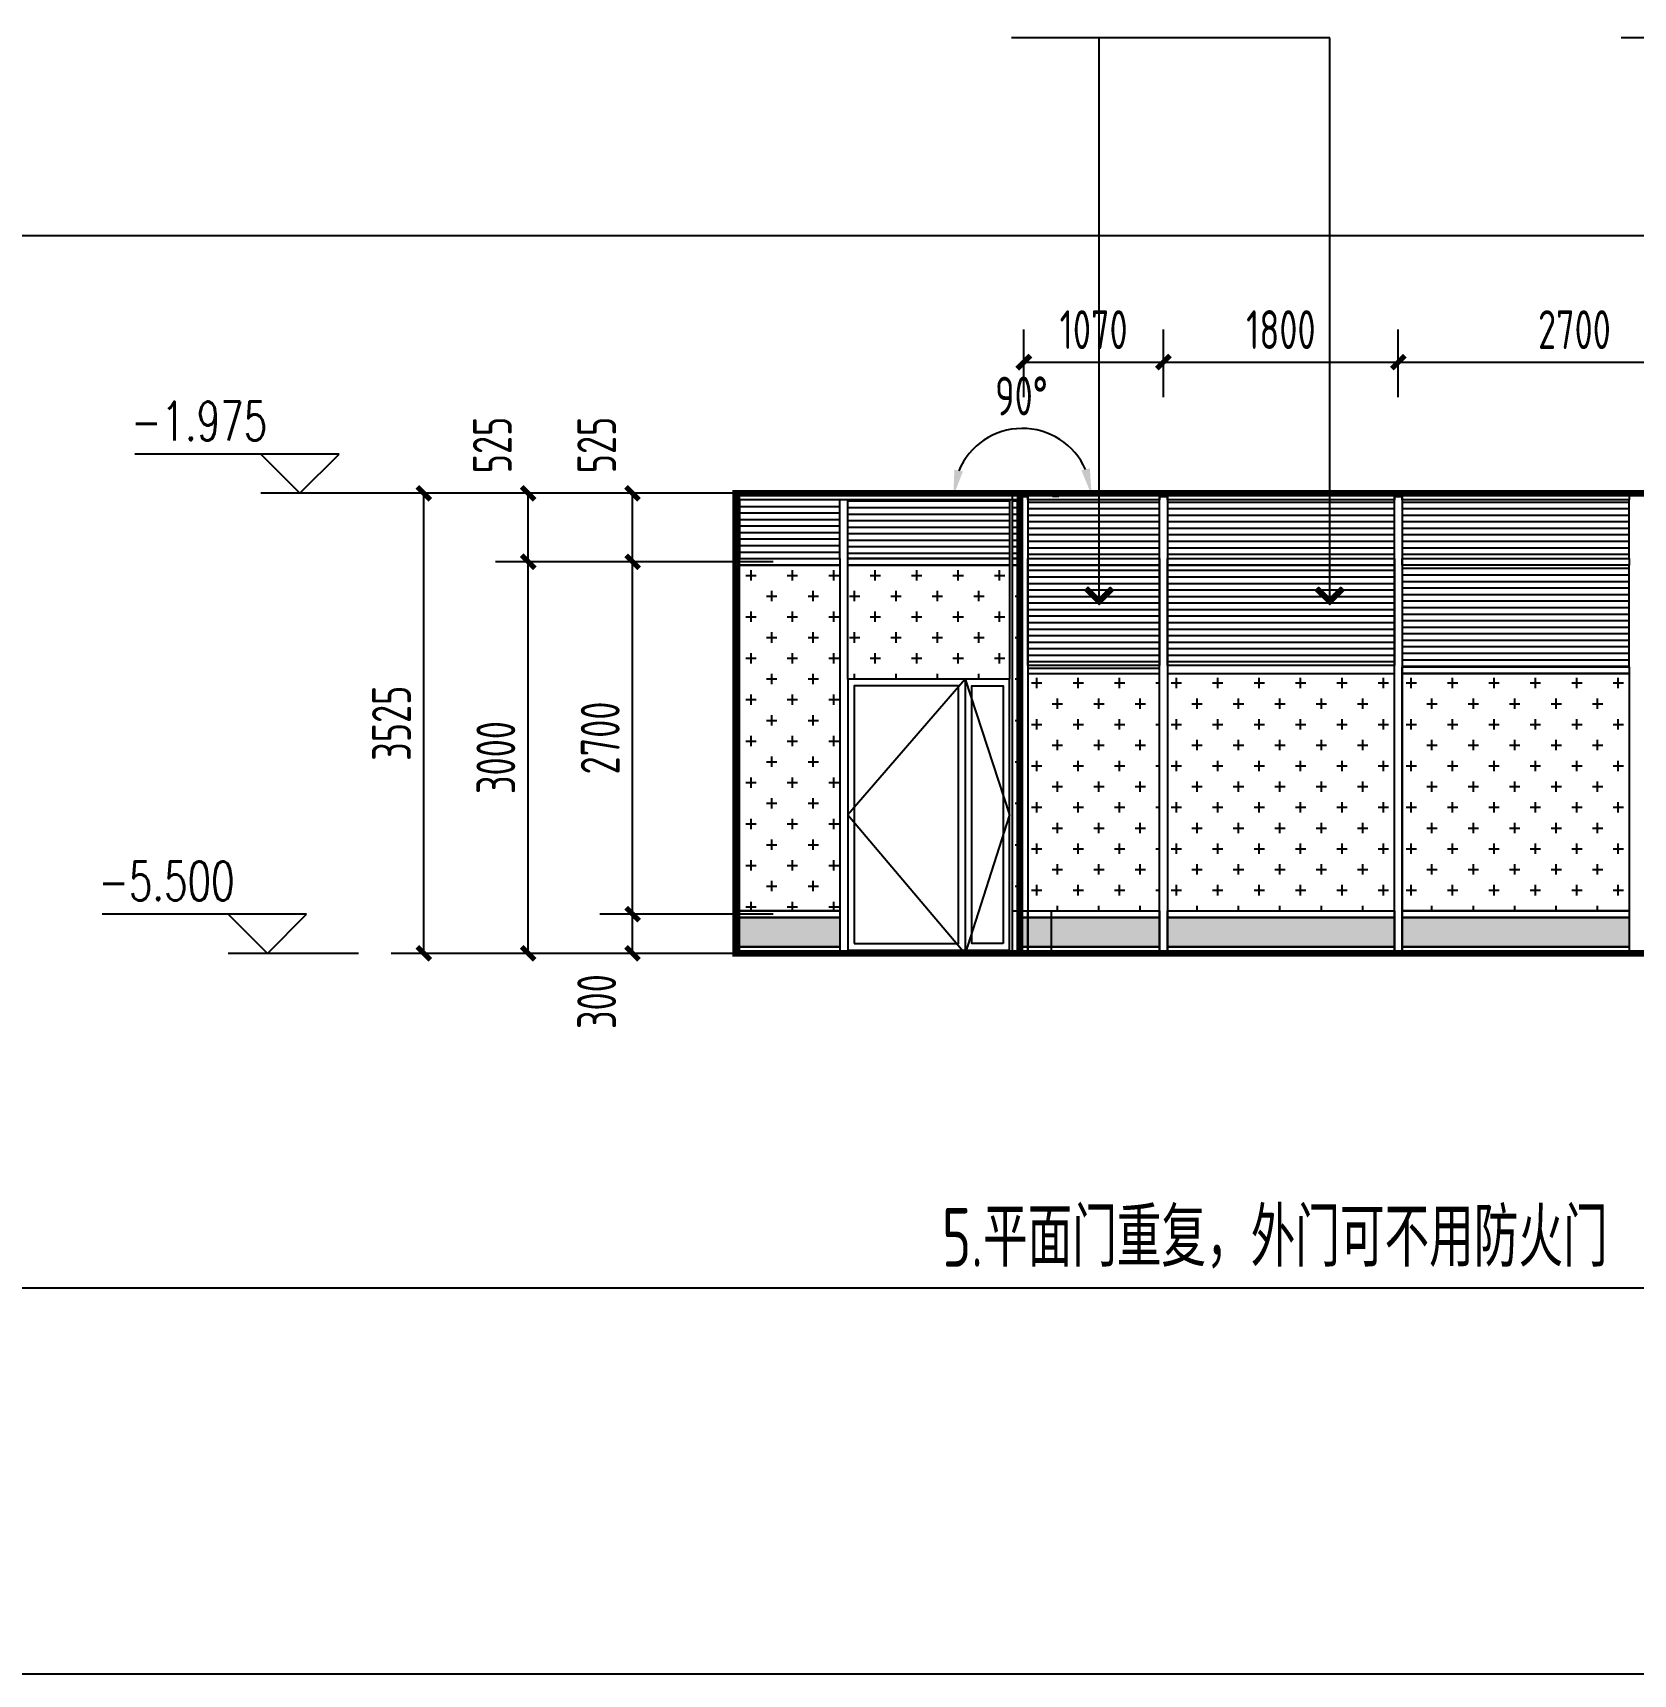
# Model space of a CAD drawing. Extents: x 72637 to 526294, y -245768 to 30884.
# Drawn here: x 303628 to 315894, y -110581 to -98005 of the extents above; entities that cross this region are included whole.
import ezdxf

# ---------------------------------------------------------------- set-up
doc = ezdxf.new("R2010")
doc.units = 0
doc.header["$LTSCALE"] = 10
doc.header["$MEASUREMENT"] = 0
for name, color, linetype in [('01-标注_尺寸', 124, 'Continuous'), ('01-标注_标高', 200, 'Continuous'), ('01-标注_符号', 200, 'Continuous'), ('01-标注_轴线坐标', 132, 'Continuous'), ('02-TEXT_标注', 130, 'Continuous'), ('05-填充_156', 156, 'Continuous'), ('05-填充_168', 168, 'Continuous'), ('A-C_玻璃幕墙', 140, 'Continuous'), ('A-C_门', 150, 'Continuous'), ('E-立面轮廓', 241, 'Continuous')]:
    doc.layers.add(name, color=color, linetype=linetype)
doc.layers.add('04-不打印_辅助线', color=165, linetype='Continuous', plot=False)
doc.layers.add('DIM_MODI', color=6, linetype='Continuous', plot=False)
doc.styles.add('_TCH_DIM', font='SIMPLEX', dxfattribs={"bigfont": 'GBCBIG'})
doc.styles.add('_TCH_DIM_T3', font='ROS1', dxfattribs={"width": 0.8, "bigfont": 'JD'})
doc.styles.add('HT_JD', font='ROS1', dxfattribs={"width": 0.8, "bigfont": 'JD'})
doc.styles.add('logo-3', font='', dxfattribs={"width": 0.8})
doc.styles.get('logo-3').set_extended_font_data('SimSun')
doc.dimstyles.new('_TCH_ARCH&&100', dxfattribs={"dimtxt": 297.5, "dimasz": 100, "dimexe": 250, "dimexo": 300, "dimgap": 100, "dimtad": 1, "dimdec": 0, "dimzin": 0, "dimdsep": 46, "dimtxsty": '_TCH_DIM_T3', "dimblk": 'ARCHTICK', "dimcen": 0.09, "dimclrt": 7, "dimazin": 2, "dimtfac": 1, "dimtdec": 0, "dimtix": 1, "dimtmove": 2, "dimatfit": 3, "dimfxl": 0, "dimtolj": 1, "dimtzin": 0, "dimarcsym": 0})
doc.dimstyles.new('_TCH_ARROW&&100', dxfattribs={"dimtxt": 297.5, "dimasz": 200, "dimexe": 250, "dimexo": 300, "dimgap": 100, "dimtad": 1, "dimdec": 0, "dimzin": 0, "dimdsep": 46, "dimtxsty": '_TCH_DIM_T3', "dimcen": 0.09, "dimclrt": 7, "dimazin": 2, "dimtfac": 1, "dimtdec": 0, "dimtix": 1, "dimtmove": 2, "dimatfit": 3, "dimfxl": 0, "dimtolj": 1, "dimtzin": 0, "dimarcsym": 0})
doc.dimstyles.new('副本 ISO-1', dxfattribs={"dimtxt": 2.5, "dimasz": 1.5, "dimexe": 1.25, "dimexo": 0.625, "dimtad": 1, "dimdec": 0, "dimtxsty": 'logo-3', "dimblk": 'ARCHTICK', "dimcen": 2.5, "dimdle": 1, "dimadec": 0, "dimazin": 0, "dimtfac": 1, "dimtdec": 0, "dimtix": 1, "dimtmove": 0, "dimatfit": 3, "dimldrblk": 'AR', "dimfxl": 0, "dimarcsym": 0})
pattern_1 = [(0, (288773.25, -132641.93), (158.75, 158.75), [79.375, -238.125]), (90, (288812.93, -132681.62), (-158.75, 158.75), [79.375, -238.125])]
pattern_2 = [(0, (288773.247, -132641.934), (0, 50), [])]

# ---------------------------------------------------------------- blocks, each defined once
blk = doc.blocks.new('*U248')
at = {"layer": '05-填充_168'}
h = blk.add_hatch(color=256, dxfattribs=at)
h.dxf.hatch_style = 1
h.paths.add_polyline_path([(770, 50), (0, 50), (0, 275), (770, 275)])
for points in [[(770, 275), (0, 275), (0, 325), (770, 325)], [(770, 50), (0, 50), (0, 275), (770, 275)], [(770, 0), (0, 0), (0, 50), (770, 50)]]:
    blk.add_lwpolyline(points, close=True)
blk = doc.blocks.new('*U249')
at = {"layer": '05-填充_168'}
h = blk.add_hatch(color=256, dxfattribs=at)
h.dxf.hatch_style = 1
h.paths.add_polyline_path([(260, 50), (0, 50), (0, 275), (260, 275)])
for points in [[(260, 275), (0, 275), (0, 325), (260, 325)], [(260, 50), (0, 50), (0, 275), (260, 275)], [(260, 0), (0, 0), (0, 50), (260, 50)]]:
    blk.add_lwpolyline(points, close=True)
blk = doc.blocks.new('*U167')
at = {"layer": '05-填充_168'}
h = blk.add_hatch(color=256, dxfattribs=at)
h.dxf.hatch_style = 1
h.paths.add_polyline_path([(1740, 50), (0, 50), (0, 275), (1740, 275)])
for points in [[(1740, 275), (0, 275), (0, 325), (1740, 325)], [(1740, 50), (0, 50), (0, 275), (1740, 275)], [(1740, 0), (0, 0), (0, 50), (1740, 50)]]:
    blk.add_lwpolyline(points, close=True)
blk = doc.blocks.new('*U436')
at = {"layer": '05-填充_156'}
h = blk.add_hatch(dxfattribs=at)
h.set_pattern_fill('_USER', color=256, scale=50, pattern_type=0)
h.set_pattern_definition([(0, (940, 50), (0, 50), [])])
h.paths.add_polyline_path([(0, 50), (1740, 50), (1740, 500), (0, 500)])
for points in [[(1740, 500), (0, 500), (0, 550), (1740, 550)], [(0, 50), (1740, 50), (1740, 500), (0, 500)], [(1740, 0), (0, 0), (0, 50), (1740, 50)]]:
    blk.add_lwpolyline(points, close=True)
blk = doc.blocks.new('*U438')
at = {"layer": '05-填充_168'}
h = blk.add_hatch(color=256, dxfattribs=at)
h.dxf.hatch_style = 1
h.paths.add_polyline_path([(1010, 50), (0, 50), (0, 275), (1010, 275)])
for points in [[(1010, 275), (0, 275), (0, 325), (1010, 325)], [(1010, 50), (0, 50), (0, 275), (1010, 275)], [(1010, 0), (0, 0), (0, 50), (1010, 50)]]:
    blk.add_lwpolyline(points, close=True)
blk = doc.blocks.new('*U439')
at = {"layer": '05-填充_156'}
h = blk.add_hatch(dxfattribs=at)
h.set_pattern_fill('_USER', color=256, scale=50, pattern_type=0)
h.set_pattern_definition([(0, (210, 50), (0, 50), [])])
h.paths.add_polyline_path([(0, 50), (1010, 50), (1010, 500), (0, 500)])
for points in [[(1010, 500), (0, 500), (0, 550), (1010, 550)], [(0, 50), (1010, 50), (1010, 500), (0, 500)], [(1010, 0), (0, 0), (0, 50), (1010, 50)]]:
    blk.add_lwpolyline(points, close=True)
blk = doc.blocks.new('*U2290')
at = {"layer": 'A-C_玻璃幕墙'}
blk.add_line((-635, 0), (375, 0), dxfattribs=at)
blk = doc.blocks.new('*U2291')
at = {"layer": 'A-C_玻璃幕墙', "color": 0, "linetype": 'ByBlock', "lineweight": -2, "transparency": 16777216}
for p in [(0, 0), (0, -50), (0, -100), (0, -150), (0, -200), (0, -250), (0, -300), (0, -350), (0, -400), (0, -450), (0, -500), (0, -550), (0, -600), (0, -650), (0, -700), (0, -750)]:
    blk.add_blockref('*U2290', p, dxfattribs=at)
blk = doc.blocks.new('*U2288')
at = {"layer": 'A-C_玻璃幕墙'}
blk.add_line((-635, 0), (1105, 0), dxfattribs=at)
blk = doc.blocks.new('*U2289')
at = {"layer": 'A-C_玻璃幕墙', "color": 0, "linetype": 'ByBlock', "lineweight": -2, "transparency": 16777216}
for p in [(0, 0), (0, -50), (0, -100), (0, -150), (0, -200), (0, -250), (0, -300), (0, -350), (0, -400), (0, -450), (0, -500), (0, -550), (0, -600), (0, -650), (0, -700)]:
    blk.add_blockref('*U2288', p, dxfattribs=at)
blk = doc.blocks.new('_ArchTick')
at = {"color": 0, "linetype": 'ByBlock', "const_width": 0.4}
blk.add_lwpolyline([(-0.5, -0.5), (0.5, 0.5)], dxfattribs=at)
blk = doc.blocks.new('*X11')
at = {"color": 0}
for p, q in [((-1012.3036, 1692.7141), (-1012.3036, 1692.7306)), ((-1012.3035, 1692.7307), (-1012.2918, 1692.7307)), ((-1012.3026, 1692.7131), (-1012.3026, 1692.7316)), ((-1012.3025, 1692.7317), (-1012.2928, 1692.7317)), ((-1012.3016, 1692.7121), (-1012.3016, 1692.7326)), ((-1012.3015, 1692.7327), (-1012.2938, 1692.7327)), ((-1012.3006, 1692.7111), (-1012.3006, 1692.7336)), ((-1012.3005, 1692.7337), (-1012.2948, 1692.7337)), ((-1012.2996, 1692.7101), (-1012.2996, 1692.7346)), ((-1012.2995, 1692.7347), (-1012.2958, 1692.7347)), ((-1012.2986, 1692.7091), (-1012.2986, 1692.7356)), ((-1012.2985, 1692.7357), (-1012.2968, 1692.7357)), ((-1012.2976, 1692.7081), (-1012.2976, 1692.7364)), ((-1012.2966, 1692.7071), (-1012.2966, 1692.7354)), ((-1012.2956, 1692.7061), (-1012.2956, 1692.7344)), ((-1012.2946, 1692.7051), (-1012.2946, 1692.7334)), ((-1012.2936, 1692.7041), (-1012.2936, 1692.7324)), ((-1012.2926, 1692.7031), (-1012.2926, 1692.7314)), ((-1012.2916, 1692.7021), (-1012.2916, 1692.7304)), ((-1012.3116, 1692.7221), (-1012.3116, 1692.7226)), ((-1012.3115, 1692.7227), (-1012.2838, 1692.7227)), ((-1012.3111, 1692.7217), (-1012.2828, 1692.7217)), ((-1012.3106, 1692.7211), (-1012.3106, 1692.7236)), ((-1012.3105, 1692.7237), (-1012.2848, 1692.7237)), ((-1012.3101, 1692.7207), (-1012.2818, 1692.7207)), ((-1012.3096, 1692.7201), (-1012.3096, 1692.7246)), ((-1012.3095, 1692.7247), (-1012.2858, 1692.7247)), ((-1012.3091, 1692.7197), (-1012.2808, 1692.7197)), ((-1012.3086, 1692.7191), (-1012.3086, 1692.7256)), ((-1012.3085, 1692.7257), (-1012.2868, 1692.7257)), ((-1012.3081, 1692.7187), (-1012.2798, 1692.7187)), ((-1012.3076, 1692.7181), (-1012.3076, 1692.7266)), ((-1012.3075, 1692.7267), (-1012.2878, 1692.7267)), ((-1012.3071, 1692.7177), (-1012.2788, 1692.7177)), ((-1012.3066, 1692.7171), (-1012.3066, 1692.7276)), ((-1012.3065, 1692.7277), (-1012.2888, 1692.7277)), ((-1012.3061, 1692.7167), (-1012.2778, 1692.7167)), ((-1012.3056, 1692.7161), (-1012.3056, 1692.7286)), ((-1012.3055, 1692.7287), (-1012.2898, 1692.7287)), ((-1012.3051, 1692.7157), (-1012.2768, 1692.7157)), ((-1012.3046, 1692.7151), (-1012.3046, 1692.7296)), ((-1012.3045, 1692.7297), (-1012.2908, 1692.7297)), ((-1012.3041, 1692.7147), (-1012.2758, 1692.7147)), ((-1012.3031, 1692.7137), (-1012.2748, 1692.7137)), ((-1012.3021, 1692.7127), (-1012.2738, 1692.7127)), ((-1012.3011, 1692.7117), (-1012.2728, 1692.7117)), ((-1012.3001, 1692.7107), (-1012.2718, 1692.7107)), ((-1012.2991, 1692.7097), (-1012.2708, 1692.7097)), ((-1012.2981, 1692.7087), (-1012.2698, 1692.7087)), ((-1012.2971, 1692.7077), (-1012.2688, 1692.7077)), ((-1012.2961, 1692.7067), (-1012.2678, 1692.7067)), ((-1012.2951, 1692.7057), (-1012.2668, 1692.7057)), ((-1012.2941, 1692.7047), (-1012.2658, 1692.7047)), ((-1012.2931, 1692.7037), (-1012.2648, 1692.7037)), ((-1012.2921, 1692.7027), (-1012.2638, 1692.7027)), ((-1012.2911, 1692.7017), (-1012.2628, 1692.7017)), ((-1012.2906, 1692.7011), (-1012.2906, 1692.7294)), ((-1012.2901, 1692.7007), (-1012.2618, 1692.7007)), ((-1012.2896, 1692.7001), (-1012.2896, 1692.7284)), ((-1012.2891, 1692.6997), (-1012.2608, 1692.6997)), ((-1012.2886, 1692.6991), (-1012.2886, 1692.7274)), ((-1012.2881, 1692.6987), (-1012.2598, 1692.6987)), ((-1012.2876, 1692.6981), (-1012.2876, 1692.7264)), ((-1012.2871, 1692.6977), (-1012.2588, 1692.6977)), ((-1012.2866, 1692.6971), (-1012.2866, 1692.7254)), ((-1012.2861, 1692.6967), (-1012.2578, 1692.6967)), ((-1012.2856, 1692.6961), (-1012.2856, 1692.7244)), ((-1012.2851, 1692.6957), (-1012.2568, 1692.6957)), ((-1012.2846, 1692.6951), (-1012.2846, 1692.7234)), ((-1012.2841, 1692.6947), (-1012.2558, 1692.6947)), ((-1012.2836, 1692.6941), (-1012.2836, 1692.7224)), ((-1012.2831, 1692.6937), (-1012.2548, 1692.6937)), ((-1012.2826, 1692.6931), (-1012.2826, 1692.7214)), ((-1012.2821, 1692.6927), (-1012.2538, 1692.6927)), ((-1012.2816, 1692.6921), (-1012.2816, 1692.7204)), ((-1012.2811, 1692.6917), (-1012.2528, 1692.6917)), ((-1012.2806, 1692.6911), (-1012.2806, 1692.7194)), ((-1012.2801, 1692.6907), (-1012.2518, 1692.6907)), ((-1012.2796, 1692.6901), (-1012.2796, 1692.7184)), ((-1012.2791, 1692.6897), (-1012.2508, 1692.6897)), ((-1012.2786, 1692.6891), (-1012.2786, 1692.7174)), ((-1012.2781, 1692.6887), (-1012.2498, 1692.6887)), ((-1012.2776, 1692.6881), (-1012.2776, 1692.7164)), ((-1012.2771, 1692.6877), (-1012.2488, 1692.6877)), ((-1012.2766, 1692.6871), (-1012.2766, 1692.7154)), ((-1012.2766, 1692.6527), (-1012.2483, 1692.6527)), ((-1012.2766, 1692.6244), (-1012.2766, 1692.6527)), ((-1012.2761, 1692.6867), (-1012.2478, 1692.6867)), ((-1012.2756, 1692.6861), (-1012.2756, 1692.7144)), ((-1012.2756, 1692.6537), (-1012.2473, 1692.6537)), ((-1012.2756, 1692.6254), (-1012.2756, 1692.6537)), ((-1012.2751, 1692.6857), (-1012.2468, 1692.6857)), ((-1012.2746, 1692.6851), (-1012.2746, 1692.7134)), ((-1012.2746, 1692.6547), (-1012.2463, 1692.6547)), ((-1012.2746, 1692.6264), (-1012.2746, 1692.6547)), ((-1012.2741, 1692.6847), (-1012.2458, 1692.6847)), ((-1012.2736, 1692.6841), (-1012.2736, 1692.7124)), ((-1012.2736, 1692.6557), (-1012.2453, 1692.6557)), ((-1012.2736, 1692.6274), (-1012.2736, 1692.6557)), ((-1012.2731, 1692.6837), (-1012.2448, 1692.6837)), ((-1012.2726, 1692.6831), (-1012.2726, 1692.7114)), ((-1012.2726, 1692.6567), (-1012.2443, 1692.6567)), ((-1012.2726, 1692.6284), (-1012.2726, 1692.6567)), ((-1012.2721, 1692.6827), (-1012.2438, 1692.6827)), ((-1012.2716, 1692.6821), (-1012.2716, 1692.7104)), ((-1012.2716, 1692.6577), (-1012.2433, 1692.6577)), ((-1012.2716, 1692.6294), (-1012.2716, 1692.6577)), ((-1012.2711, 1692.6817), (-1012.2428, 1692.6817)), ((-1012.2706, 1692.6811), (-1012.2706, 1692.7094)), ((-1012.2706, 1692.6587), (-1012.2423, 1692.6587)), ((-1012.2706, 1692.6304), (-1012.2706, 1692.6587)), ((-1012.2701, 1692.6807), (-1012.2418, 1692.6807)), ((-1012.2696, 1692.6801), (-1012.2696, 1692.7084)), ((-1012.2696, 1692.6597), (-1012.2413, 1692.6597)), ((-1012.2696, 1692.6314), (-1012.2696, 1692.6597)), ((-1012.2691, 1692.6797), (-1012.2408, 1692.6797)), ((-1012.2686, 1692.6791), (-1012.2686, 1692.7074)), ((-1012.2686, 1692.6607), (-1012.2403, 1692.6607)), ((-1012.2686, 1692.6324), (-1012.2686, 1692.6607)), ((-1012.2681, 1692.6787), (-1012.2398, 1692.6787)), ((-1012.2676, 1692.6781), (-1012.2676, 1692.7064)), ((-1012.2676, 1692.6617), (-1012.2393, 1692.6617)), ((-1012.2676, 1692.6334), (-1012.2676, 1692.6617)), ((-1012.2671, 1692.6777), (-1012.2388, 1692.6777)), ((-1012.2666, 1692.6771), (-1012.2666, 1692.7054)), ((-1012.2666, 1692.6627), (-1012.2383, 1692.6627)), ((-1012.2666, 1692.6344), (-1012.2666, 1692.6627)), ((-1012.2661, 1692.6767), (-1012.2378, 1692.6767)), ((-1012.2656, 1692.6761), (-1012.2656, 1692.7044)), ((-1012.2656, 1692.6637), (-1012.2373, 1692.6637)), ((-1012.2656, 1692.6354), (-1012.2656, 1692.6637)), ((-1012.2651, 1692.6757), (-1012.2368, 1692.6757)), ((-1012.2646, 1692.6751), (-1012.2646, 1692.7034)), ((-1012.2646, 1692.6647), (-1012.2363, 1692.6647)), ((-1012.2646, 1692.6364), (-1012.2646, 1692.6647)), ((-1012.2641, 1692.6747), (-1012.2358, 1692.6747)), ((-1012.2636, 1692.6741), (-1012.2636, 1692.7024)), ((-1012.2636, 1692.6657), (-1012.2353, 1692.6657)), ((-1012.2636, 1692.6374), (-1012.2636, 1692.6657)), ((-1012.2631, 1692.6737), (-1012.2348, 1692.6737)), ((-1012.2626, 1692.6731), (-1012.2626, 1692.7014)), ((-1012.2626, 1692.6667), (-1012.2343, 1692.6667)), ((-1012.2626, 1692.6384), (-1012.2626, 1692.6667)), ((-1012.2621, 1692.6727), (-1012.2338, 1692.6727)), ((-1012.2616, 1692.6721), (-1012.2616, 1692.7004)), ((-1012.2616, 1692.6677), (-1012.2333, 1692.6677)), ((-1012.2616, 1692.6394), (-1012.2616, 1692.6677)), ((-1012.2611, 1692.6717), (-1012.2328, 1692.6717)), ((-1012.2606, 1692.6711), (-1012.2606, 1692.6994)), ((-1012.2606, 1692.6687), (-1012.2323, 1692.6687)), ((-1012.2606, 1692.6404), (-1012.2606, 1692.6687)), ((-1012.2601, 1692.6707), (-1012.2318, 1692.6707)), ((-1012.2596, 1692.6701), (-1012.2596, 1692.6984)), ((-1012.2596, 1692.6697), (-1012.2313, 1692.6697)), ((-1012.2596, 1692.6414), (-1012.2596, 1692.6697)), ((-1012.2586, 1692.6424), (-1012.2586, 1692.6974)), ((-1012.2576, 1692.6434), (-1012.2576, 1692.6964)), ((-1012.2566, 1692.6444), (-1012.2566, 1692.6954)), ((-1012.2556, 1692.6454), (-1012.2556, 1692.6944)), ((-1012.2546, 1692.6464), (-1012.2546, 1692.6934)), ((-1012.2536, 1692.6474), (-1012.2536, 1692.6924)), ((-1012.2526, 1692.6484), (-1012.2526, 1692.6914)), ((-1012.2516, 1692.6494), (-1012.2516, 1692.6904)), ((-1012.2506, 1692.6504), (-1012.2506, 1692.6894)), ((-1012.2496, 1692.6514), (-1012.2496, 1692.6884)), ((-1012.2486, 1692.6524), (-1012.2486, 1692.6874)), ((-1012.2476, 1692.6534), (-1012.2476, 1692.6864)), ((-1012.2466, 1692.6544), (-1012.2466, 1692.6854)), ((-1012.2456, 1692.6554), (-1012.2456, 1692.6844)), ((-1012.2446, 1692.6564), (-1012.2446, 1692.6834)), ((-1012.2436, 1692.6574), (-1012.2436, 1692.6824)), ((-1012.2426, 1692.6584), (-1012.2426, 1692.6814)), ((-1012.2416, 1692.6594), (-1012.2416, 1692.6804)), ((-1012.2406, 1692.6604), (-1012.2406, 1692.6794)), ((-1012.2396, 1692.6614), (-1012.2396, 1692.6784)), ((-1012.2386, 1692.6624), (-1012.2386, 1692.6774)), ((-1012.2376, 1692.6634), (-1012.2376, 1692.6764)), ((-1012.2366, 1692.6644), (-1012.2366, 1692.6754)), ((-1012.2356, 1692.6654), (-1012.2356, 1692.6744)), ((-1012.2346, 1692.6664), (-1012.2346, 1692.6734)), ((-1012.2336, 1692.6674), (-1012.2336, 1692.6724)), ((-1012.2326, 1692.6684), (-1012.2326, 1692.6714)), ((-1012.2316, 1692.6694), (-1012.2316, 1692.6704)), ((-1012.3116, 1692.6177), (-1012.2833, 1692.6177)), ((-1012.3116, 1692.6172), (-1012.3116, 1692.6177)), ((-1012.3111, 1692.6167), (-1012.2843, 1692.6167)), ((-1012.3106, 1692.6187), (-1012.2823, 1692.6187)), ((-1012.3106, 1692.6162), (-1012.3106, 1692.6187)), ((-1012.3101, 1692.6157), (-1012.2853, 1692.6157)), ((-1012.3096, 1692.6197), (-1012.2813, 1692.6197)), ((-1012.3096, 1692.6152), (-1012.3096, 1692.6197)), ((-1012.3091, 1692.6147), (-1012.2863, 1692.6147)), ((-1012.3086, 1692.6207), (-1012.2803, 1692.6207)), ((-1012.3086, 1692.6142), (-1012.3086, 1692.6207)), ((-1012.3081, 1692.6137), (-1012.2873, 1692.6137)), ((-1012.3076, 1692.6217), (-1012.2793, 1692.6217)), ((-1012.3076, 1692.6132), (-1012.3076, 1692.6217)), ((-1012.3071, 1692.6127), (-1012.2883, 1692.6127)), ((-1012.3066, 1692.6227), (-1012.2783, 1692.6227)), ((-1012.3066, 1692.6122), (-1012.3066, 1692.6227)), ((-1012.3061, 1692.6117), (-1012.2893, 1692.6117)), ((-1012.3056, 1692.6237), (-1012.2773, 1692.6237)), ((-1012.3056, 1692.6112), (-1012.3056, 1692.6237)), ((-1012.3051, 1692.6107), (-1012.2903, 1692.6107)), ((-1012.3046, 1692.6247), (-1012.2763, 1692.6247)), ((-1012.3046, 1692.6102), (-1012.3046, 1692.6247)), ((-1012.3041, 1692.6097), (-1012.2913, 1692.6097)), ((-1012.3036, 1692.6257), (-1012.2753, 1692.6257)), ((-1012.3036, 1692.6092), (-1012.3036, 1692.6257)), ((-1012.3031, 1692.6087), (-1012.2923, 1692.6087)), ((-1012.3026, 1692.6267), (-1012.2743, 1692.6267)), ((-1012.3026, 1692.6082), (-1012.3026, 1692.6267)), ((-1012.3021, 1692.6077), (-1012.2933, 1692.6077)), ((-1012.3016, 1692.6277), (-1012.2733, 1692.6277)), ((-1012.3016, 1692.6072), (-1012.3016, 1692.6277)), ((-1012.3011, 1692.6067), (-1012.2943, 1692.6067)), ((-1012.3006, 1692.6287), (-1012.2723, 1692.6287)), ((-1012.3006, 1692.6062), (-1012.3006, 1692.6287)), ((-1012.3001, 1692.6057), (-1012.2953, 1692.6057)), ((-1012.2996, 1692.6297), (-1012.2713, 1692.6297)), ((-1012.2996, 1692.6052), (-1012.2996, 1692.6297)), ((-1012.2991, 1692.6047), (-1012.2963, 1692.6047)), ((-1012.2986, 1692.6307), (-1012.2703, 1692.6307)), ((-1012.2986, 1692.6042), (-1012.2986, 1692.6307)), ((-1012.2981, 1692.6037), (-1012.2973, 1692.6037)), ((-1012.2976, 1692.6317), (-1012.2693, 1692.6317)), ((-1012.2976, 1692.6034), (-1012.2976, 1692.6317)), ((-1012.2966, 1692.6327), (-1012.2683, 1692.6327)), ((-1012.2966, 1692.6044), (-1012.2966, 1692.6327)), ((-1012.2956, 1692.6337), (-1012.2673, 1692.6337)), ((-1012.2956, 1692.6054), (-1012.2956, 1692.6337)), ((-1012.2946, 1692.6347), (-1012.2663, 1692.6347)), ((-1012.2946, 1692.6064), (-1012.2946, 1692.6347)), ((-1012.2936, 1692.6357), (-1012.2653, 1692.6357)), ((-1012.2936, 1692.6074), (-1012.2936, 1692.6357)), ((-1012.2926, 1692.6367), (-1012.2643, 1692.6367)), ((-1012.2926, 1692.6084), (-1012.2926, 1692.6367)), ((-1012.2916, 1692.6377), (-1012.2633, 1692.6377)), ((-1012.2916, 1692.6094), (-1012.2916, 1692.6377)), ((-1012.2906, 1692.6387), (-1012.2623, 1692.6387)), ((-1012.2906, 1692.6104), (-1012.2906, 1692.6387)), ((-1012.2896, 1692.6397), (-1012.2613, 1692.6397)), ((-1012.2896, 1692.6114), (-1012.2896, 1692.6397)), ((-1012.2886, 1692.6407), (-1012.2603, 1692.6407)), ((-1012.2886, 1692.6124), (-1012.2886, 1692.6407)), ((-1012.2876, 1692.6417), (-1012.2593, 1692.6417)), ((-1012.2876, 1692.6134), (-1012.2876, 1692.6417)), ((-1012.2866, 1692.6427), (-1012.2583, 1692.6427)), ((-1012.2866, 1692.6144), (-1012.2866, 1692.6427)), ((-1012.2856, 1692.6437), (-1012.2573, 1692.6437)), ((-1012.2856, 1692.6154), (-1012.2856, 1692.6437)), ((-1012.2846, 1692.6447), (-1012.2563, 1692.6447)), ((-1012.2846, 1692.6164), (-1012.2846, 1692.6447)), ((-1012.2836, 1692.6457), (-1012.2553, 1692.6457)), ((-1012.2836, 1692.6174), (-1012.2836, 1692.6457)), ((-1012.2826, 1692.6467), (-1012.2543, 1692.6467)), ((-1012.2826, 1692.6184), (-1012.2826, 1692.6467)), ((-1012.2816, 1692.6477), (-1012.2533, 1692.6477)), ((-1012.2816, 1692.6194), (-1012.2816, 1692.6477)), ((-1012.2806, 1692.6487), (-1012.2523, 1692.6487)), ((-1012.2806, 1692.6204), (-1012.2806, 1692.6487)), ((-1012.2796, 1692.6497), (-1012.2513, 1692.6497)), ((-1012.2796, 1692.6214), (-1012.2796, 1692.6497)), ((-1012.2786, 1692.6507), (-1012.2503, 1692.6507)), ((-1012.2786, 1692.6224), (-1012.2786, 1692.6507)), ((-1012.2776, 1692.6517), (-1012.2493, 1692.6517)), ((-1012.2776, 1692.6234), (-1012.2776, 1692.6517))]:
    blk.add_line(p, q, dxfattribs=at)
blk = doc.blocks.new('A-ARROW')
blk.add_lwpolyline([(0.0808, 0.0525), (0.0666, 0.0666), (0, 0), (0.0666, -0.0666), (0.0808, -0.0525), (0.0283, 0)], close=True)
at = {"rotation": 180}
blk.add_blockref('*X11', (-1012.2311, 1692.6699), dxfattribs=at)
blk = doc.blocks.new('AR')
at = {"xscale": -21.59999999986031, "yscale": 21.59999999999127, "zscale": 21.6, "rotation": 359.9999997162888}
blk.add_blockref('A-ARROW', (0, 0), dxfattribs=at)
blk = doc.blocks.new('*D2552')
at = {"layer": '01-标注_尺寸', "color": 0, "lineweight": -2, "transparency": 16777216}
for p, q in [((310383, -101549), (310433, -101550)), ((311443, -101556), (311493, -101555))]:
    blk.add_line(p, q, dxfattribs=at)
blk.add_arc((311213, -101566), 530, 23.9892, 157.1176, dxfattribs=at)
at = {"layer": '01-标注_尺寸', "color": 0, "transparency": 16777216}
for points in [[(310757, -101366), (310692, -101352), (310683, -101555)], [(311730, -101342), (311665, -101358), (311743, -101545)]]:
    blk.add_solid(points, dxfattribs=at)
at = {"layer": 'Defpoints', "color": 0, "transparency": 16777216}
for p in [(311469, -101101), (310683, -101555), (311213, -101566), (311743, -101545)]:
    blk.add_point(p, dxfattribs=at)
at = {"layer": '01-标注_尺寸', "color": 7, "transparency": 16777216, "insert": (311206, -100787), "char_height": 297.5, "attachment_point": 5, "rotation": 0.5534, "style": '_TCH_DIM_T3'}
blk.add_mtext('\\A1;90%%d', dxfattribs=at)
blk = doc.blocks.new('*D2553')
at = {"layer": '01-标注_轴线坐标', "color": 0, "lineweight": -2, "transparency": 16777216}
for p, q in [((307675, -101533), (306375, -101533)), ((306625, -105058), (306625, -101533)), ((307675, -105058), (306375, -105058))]:
    blk.add_line(p, q, dxfattribs=at)
at = {"layer": 'Defpoints', "color": 0, "transparency": 16777216}
for p in [(306625, -101533), (307975, -101533), (307975, -105058)]:
    blk.add_point(p, dxfattribs=at)
at = {"layer": '01-标注_轴线坐标', "color": 0, "lineweight": -2, "transparency": 16777216, "xscale": 100, "yscale": 100, "zscale": 100}
for p, rotation in [((306625, -101533), 90), ((306625, -105058), 270)]:
    blk.add_blockref('_ArchTick', p, dxfattribs=dict(at, rotation=rotation))
at = {"layer": '01-标注_轴线坐标', "color": 7, "transparency": 16777216, "insert": (306377, -103295), "char_height": 297.5, "attachment_point": 5, "rotation": 90, "style": '_TCH_DIM_T3'}
blk.add_mtext('\\A1;3525', dxfattribs=at)
blk = doc.blocks.new('*D2554')
at = {"layer": '01-标注_尺寸', "color": 0, "lineweight": -2, "transparency": 16777216}
for p, q in [((308502, -102058), (307175, -102058)), ((307425, -105058), (307425, -102058)), ((308502, -105058), (307175, -105058))]:
    blk.add_line(p, q, dxfattribs=at)
at = {"layer": 'Defpoints', "color": 0, "transparency": 16777216}
for p in [(307425, -102058), (308802, -102058), (308802, -105058)]:
    blk.add_point(p, dxfattribs=at)
at = {"layer": '01-标注_尺寸', "color": 0, "lineweight": -2, "transparency": 16777216, "xscale": 100, "yscale": 100, "zscale": 100}
for p, rotation in [((307425, -102058), 90), ((307425, -105058), 270)]:
    blk.add_blockref('_ArchTick', p, dxfattribs=dict(at, rotation=rotation))
at = {"layer": '01-标注_尺寸', "color": 7, "transparency": 16777216, "insert": (307177, -103558), "char_height": 297.5, "attachment_point": 5, "rotation": 90, "style": '_TCH_DIM_T3'}
blk.add_mtext('\\A1;3000', dxfattribs=at)
blk = doc.blocks.new('*D2555')
at = {"layer": '01-标注_尺寸', "color": 0, "lineweight": -2, "transparency": 16777216}
for p, q in [((308502, -101533), (307175, -101533)), ((307425, -102058), (307425, -101533)), ((308502, -102058), (307175, -102058))]:
    blk.add_line(p, q, dxfattribs=at)
at = {"layer": 'Defpoints', "color": 0, "transparency": 16777216}
for p in [(307425, -101533), (308802, -101533), (308802, -102058)]:
    blk.add_point(p, dxfattribs=at)
at = {"layer": '01-标注_尺寸', "color": 0, "lineweight": -2, "transparency": 16777216, "xscale": 100, "yscale": 100, "zscale": 100}
for p, rotation in [((307425, -101533), 90), ((307425, -102058), 270)]:
    blk.add_blockref('_ArchTick', p, dxfattribs=dict(at, rotation=rotation))
at = {"layer": '01-标注_尺寸', "color": 7, "transparency": 16777216, "insert": (307150, -101163), "char_height": 297.5, "attachment_point": 5, "rotation": 90, "style": '_TCH_DIM_T3'}
blk.add_mtext('\\A1;525', dxfattribs=at)
blk = doc.blocks.new('*D2556')
at = {"layer": '01-标注_尺寸', "color": 0, "lineweight": -2, "transparency": 16777216}
for p, q in [((309302, -104758), (307975, -104758)), ((308225, -105058), (308225, -104758)), ((309302, -105058), (307975, -105058))]:
    blk.add_line(p, q, dxfattribs=at)
at = {"layer": 'Defpoints', "color": 0, "transparency": 16777216}
for p in [(308225, -104758), (309602, -104758), (309602, -105058)]:
    blk.add_point(p, dxfattribs=at)
at = {"layer": '01-标注_尺寸', "color": 0, "lineweight": -2, "transparency": 16777216, "xscale": 100, "yscale": 100, "zscale": 100}
for p, rotation in [((308225, -104758), 90), ((308225, -105058), 270)]:
    blk.add_blockref('_ArchTick', p, dxfattribs=dict(at, rotation=rotation))
at = {"layer": '01-标注_尺寸', "color": 7, "transparency": 16777216, "insert": (307950, -105428), "char_height": 297.5, "attachment_point": 5, "rotation": 90, "style": '_TCH_DIM_T3'}
blk.add_mtext('\\A1;300', dxfattribs=at)
blk = doc.blocks.new('*D2557')
at = {"layer": '01-标注_尺寸', "color": 0, "lineweight": -2, "transparency": 16777216}
for p, q in [((309302, -102058), (307975, -102058)), ((308225, -104758), (308225, -102058)), ((309302, -104758), (307975, -104758))]:
    blk.add_line(p, q, dxfattribs=at)
at = {"layer": 'Defpoints', "color": 0, "transparency": 16777216}
for p in [(308225, -102058), (309602, -102058), (309602, -104758)]:
    blk.add_point(p, dxfattribs=at)
at = {"layer": '01-标注_尺寸', "color": 0, "lineweight": -2, "transparency": 16777216, "xscale": 100, "yscale": 100, "zscale": 100}
for p, rotation in [((308225, -102058), 90), ((308225, -104758), 270)]:
    blk.add_blockref('_ArchTick', p, dxfattribs=dict(at, rotation=rotation))
at = {"layer": '01-标注_尺寸', "color": 7, "transparency": 16777216, "insert": (307977, -103408), "char_height": 297.5, "attachment_point": 5, "rotation": 90, "style": '_TCH_DIM_T3'}
blk.add_mtext('\\A1;2700', dxfattribs=at)
blk = doc.blocks.new('*D2558')
at = {"layer": '01-标注_尺寸', "color": 0, "lineweight": -2, "transparency": 16777216}
for p, q in [((309302, -101533), (307975, -101533)), ((308225, -102058), (308225, -101533)), ((309302, -102058), (307975, -102058))]:
    blk.add_line(p, q, dxfattribs=at)
at = {"layer": 'Defpoints', "color": 0, "transparency": 16777216}
for p in [(308225, -101533), (309602, -101533), (309602, -102058)]:
    blk.add_point(p, dxfattribs=at)
at = {"layer": '01-标注_尺寸', "color": 0, "lineweight": -2, "transparency": 16777216, "xscale": 100, "yscale": 100, "zscale": 100}
for p, rotation in [((308225, -101533), 90), ((308225, -102058), 270)]:
    blk.add_blockref('_ArchTick', p, dxfattribs=dict(at, rotation=rotation))
at = {"layer": '01-标注_尺寸', "color": 7, "transparency": 16777216, "insert": (307950, -101163), "char_height": 297.5, "attachment_point": 5, "rotation": 90, "style": '_TCH_DIM_T3'}
blk.add_mtext('\\A1;525', dxfattribs=at)
blk = doc.blocks.new('*D2590')
at = {"layer": '01-标注_尺寸', "color": 0, "lineweight": -2, "transparency": 16777216}
for p, q in [((311224, -100797), (311224, -100278)), ((312294, -100797), (312294, -100278)), ((311224, -100528), (312294, -100528))]:
    blk.add_line(p, q, dxfattribs=at)
at = {"layer": 'Defpoints', "color": 0, "transparency": 16777216}
for p in [(312294, -100528), (311224, -101097), (312294, -101097)]:
    blk.add_point(p, dxfattribs=at)
at = {"layer": '01-标注_尺寸', "color": 0, "lineweight": -2, "transparency": 16777216, "xscale": 100, "yscale": 100, "zscale": 100, "rotation": 180}
blk.add_blockref('_ArchTick', (311224, -100528), dxfattribs=at)
at = {"layer": '01-标注_尺寸', "color": 0, "lineweight": -2, "transparency": 16777216, "xscale": 100, "yscale": 100, "zscale": 100}
blk.add_blockref('_ArchTick', (312294, -100528), dxfattribs=at)
at = {"layer": '01-标注_尺寸', "color": 7, "transparency": 16777216, "insert": (311759, -100279), "char_height": 297.5, "attachment_point": 5, "style": '_TCH_DIM_T3'}
blk.add_mtext('\\A1;1070', dxfattribs=at)
blk = doc.blocks.new('*D2591')
at = {"layer": '01-标注_尺寸', "color": 0, "lineweight": -2, "transparency": 16777216}
for p, q in [((312294, -100797), (312294, -100278)), ((314094, -100797), (314094, -100278)), ((312294, -100528), (314094, -100528))]:
    blk.add_line(p, q, dxfattribs=at)
at = {"layer": 'Defpoints', "color": 0, "transparency": 16777216}
for p in [(314094, -100528), (312294, -101097), (314094, -101097)]:
    blk.add_point(p, dxfattribs=at)
at = {"layer": '01-标注_尺寸', "color": 0, "lineweight": -2, "transparency": 16777216, "xscale": 100, "yscale": 100, "zscale": 100, "rotation": 180}
blk.add_blockref('_ArchTick', (312294, -100528), dxfattribs=at)
at = {"layer": '01-标注_尺寸', "color": 0, "lineweight": -2, "transparency": 16777216, "xscale": 100, "yscale": 100, "zscale": 100}
blk.add_blockref('_ArchTick', (314094, -100528), dxfattribs=at)
at = {"layer": '01-标注_尺寸', "color": 7, "transparency": 16777216, "insert": (313194, -100279), "char_height": 297.5, "attachment_point": 5, "style": '_TCH_DIM_T3'}
blk.add_mtext('\\A1;1800', dxfattribs=at)
blk = doc.blocks.new('*D2592')
at = {"layer": '01-标注_尺寸', "color": 0, "lineweight": -2, "transparency": 16777216}
for p, q in [((314094, -100797), (314094, -100278)), ((316794, -100797), (316794, -100278)), ((314094, -100528), (316794, -100528))]:
    blk.add_line(p, q, dxfattribs=at)
at = {"layer": 'Defpoints', "color": 0, "transparency": 16777216}
for p in [(316794, -100528), (314094, -101097), (316794, -101097)]:
    blk.add_point(p, dxfattribs=at)
at = {"layer": '01-标注_尺寸', "color": 0, "lineweight": -2, "transparency": 16777216, "xscale": 100, "yscale": 100, "zscale": 100, "rotation": 180}
blk.add_blockref('_ArchTick', (314094, -100528), dxfattribs=at)
at = {"layer": '01-标注_尺寸', "color": 0, "lineweight": -2, "transparency": 16777216, "xscale": 100, "yscale": 100, "zscale": 100}
blk.add_blockref('_ArchTick', (316794, -100528), dxfattribs=at)
at = {"layer": '01-标注_尺寸', "color": 7, "transparency": 16777216, "insert": (315444, -100279), "char_height": 297.5, "attachment_point": 5, "style": '_TCH_DIM_T3'}
blk.add_mtext('\\A1;2700', dxfattribs=at)

msp = doc.modelspace()

# ---------------------------------------------------------------- hatches: boundary and pattern name
at = {"layer": '05-填充_156'}
h = msp.add_hatch(dxfattribs=at)
h.set_pattern_fill('_USER', color=256, scale=50, pattern_type=0)
h.set_pattern_definition([(0, (310334.43, -102032.956), (0, 50), [])])
h.paths.add_polyline_path([(309044.4, -102033), (309814.4, -102033), (309814.4, -101583), (309044.4, -101583)])
h = msp.add_hatch(dxfattribs=at)
h.set_pattern_fill('_USER', color=256, scale=50, pattern_type=0)
h.set_pattern_definition(pattern_2)
h.paths.add_polyline_path([(309874.4, -101583), (311114.4, -101583), (311114.4, -102033), (309874.4, -102033)])
h = msp.add_hatch(dxfattribs=at)
h.set_pattern_fill('_USER', color=256, scale=50, pattern_type=0)
h.set_pattern_definition(pattern_2)
h.paths.add_polyline_path([(311174.4, -101583), (311134.4, -101583), (311134.4, -102033), (311174.4, -102033)])
h = msp.add_hatch(dxfattribs=at)
h.set_pattern_fill('CROSS', color=136, scale=100)
h.set_pattern_definition(pattern_1)
h.paths.add_polyline_path([(309044.4, -102083), (309814.4, -102083), (309814.4, -104733), (309044.4, -104733)])
h = msp.add_hatch(dxfattribs=at)
h.set_pattern_fill('CROSS', color=136, scale=100)
h.set_pattern_definition(pattern_1)
h.paths.add_polyline_path([(309874.4, -102083), (311114.4, -102083), (311114.4, -102958), (309874.4, -102958)])
h = msp.add_hatch(dxfattribs=at)
h.set_pattern_fill('CROSS', color=136, scale=100)
h.set_pattern_definition(pattern_1)
h.paths.add_polyline_path([(311174.4, -102083), (311134.4, -102083), (311134.4, -104733), (311174.4, -104733)])
h = msp.add_hatch(dxfattribs=at)
h.set_pattern_fill('_USER', color=256, scale=50, pattern_type=0)
h.set_pattern_definition([(0, (315064.43, -102907.956), (0, 50), [])])
h.paths.add_polyline_path([(314124.4, -102862.9), (315864.4, -102862.9), (315864.4, -102083), (314124.4, -102083)])
h = msp.add_hatch(dxfattribs=at)
h.set_pattern_fill('CROSS', color=136, scale=100)
h.set_pattern_definition([(0, (309854.43, -104732.96), (158.75, 158.75), [79.375, -238.125]), (90, (309894.12, -104772.64), (-158.75, 158.75), [79.375, -238.125])])
h.paths.add_polyline_path([(311254.4, -102912.9), (312264.4, -102912.9), (312264.4, -104733), (311254.4, -104733)])
h = msp.add_hatch(dxfattribs=at)
h.set_pattern_fill('CROSS', color=136, scale=100)
h.set_pattern_definition([(0, (310924.43, -104732.96), (158.75, 158.75), [79.375, -238.125]), (90, (310964.12, -104772.64), (-158.75, 158.75), [79.375, -238.125])])
h.paths.add_polyline_path([(312324.4, -102912.9), (314064.4, -102912.9), (314064.4, -104733), (312324.4, -104733)])
h = msp.add_hatch(dxfattribs=at)
h.set_pattern_fill('CROSS', color=136, scale=100)
h.set_pattern_definition([(0, (312724.43, -104732.96), (158.75, 158.75), [79.375, -238.125]), (90, (312764.12, -104772.64), (-158.75, 158.75), [79.375, -238.125])])
h.paths.add_polyline_path([(314124.4, -102912.9), (315864.4, -102912.9), (315864.4, -104733), (314124.4, -104733)])

# ---------------------------------------------------------------- linework, layer by layer
msp.add_lwpolyline([(311134.4, -101583), (309044.4, -101583), (309044.4, -101533), (311134.4, -101533)], close=True)
at = {"layer": '01-标注_标高'}
for p, q in [((305975.5, -101233), (304410.5, -101233)), ((305675.5, -101533), (305375.5, -101233)), ((305675.5, -101533), (305975.5, -101233)), ((306375.5, -101533), (305375.5, -101533)), ((305725.5, -104758), (304160.5, -104758)), ((305425.5, -105058), (305125.5, -104758)), ((305425.5, -105058), (305725.5, -104758)), ((306125.5, -105058), (305125.5, -105058))]:
    msp.add_line(p, q, dxfattribs=at)
at = {"layer": '01-标注_符号'}
for p, q in [((313568.2, -98043.2), (311128.8, -98043.2)), ((321601, -98043.2), (315802.5, -98043.2))]:
    msp.add_line(p, q, dxfattribs=at)
at = {"layer": '04-不打印_辅助线'}
for points in [[(276006.9, -86708.1), (491047.3, -86708.1), (491047.3, -110581.4), (276006.9, -110581.4)], [(121958, -94242.8), (483151.6, -94242.8), (483151.6, -107623.6), (121958, -107623.6)]]:
    msp.add_lwpolyline(points, close=True, dxfattribs=at)
msp.add_lwpolyline([(86875.4, -99558), (483716.9, -99558)], dxfattribs=at)
at = {"layer": 'A-C_玻璃幕墙'}
for points in [[(309044.4, -102033), (309814.4, -102033), (309814.4, -101583), (309044.4, -101583)], [(309874.4, -101583), (311114.4, -101583), (311114.4, -102033), (309874.4, -102033)], [(311174.4, -101583), (311134.4, -101583), (311134.4, -102033), (311174.4, -102033)], [(311194.4, -101558), (311254.4, -101558), (311254.4, -105058), (311194.4, -105058)], [(312264.4, -101558), (312324.4, -101558), (312324.4, -105058), (312264.4, -105058)], [(314064.4, -101558), (314124.4, -101558), (314124.4, -105058), (314064.4, -105058)], [(309044.4, -102033), (309814.4, -102033), (309814.4, -102083), (309044.4, -102083)], [(309044.4, -102083), (309814.4, -102083), (309814.4, -104733), (309044.4, -104733)], [(309874.4, -102033), (311114.4, -102033), (311114.4, -102083), (309874.4, -102083)], [(309874.4, -102083), (311114.4, -102083), (311114.4, -102958), (309874.4, -102958)], [(311174.4, -102033), (311134.4, -102033), (311134.4, -102083), (311174.4, -102083)], [(311174.4, -102083), (311134.4, -102083), (311134.4, -104733), (311174.4, -104733)], [(315864.4, -102083), (314124.4, -102083), (314124.4, -102033), (315864.4, -102033)], [(314124.4, -102862.9), (315864.4, -102862.9), (315864.4, -102083), (314124.4, -102083)], [(311254.4, -102912.9), (312264.4, -102912.9), (312264.4, -102853), (311254.4, -102853)], [(312324.4, -102912.9), (314064.4, -102912.9), (314064.4, -102853), (312324.4, -102853)], [(315864.4, -102912.9), (314124.4, -102912.9), (314124.4, -102862.9), (315864.4, -102862.9)], [(314124.4, -102912.9), (315864.4, -102912.9), (315864.4, -104733), (314124.4, -104733)]]:
    msp.add_lwpolyline(points, close=True, dxfattribs=at)
msp.add_lwpolyline([(311134.4, -101533), (311134.4, -105058), (311194.4, -105058), (311194.4, -101533)], dxfattribs=at)
at = {"layer": 'A-C_门'}
for points in [[(309874.4, -105033), (311114.4, -105033), (311114.4, -102958), (309874.4, -102958)], [(309924.4, -104983), (310724.4, -104983), (310724.4, -103008), (309924.4, -103008)], [(311064.4, -104983), (310824.4, -104983), (310824.4, -103008), (311064.4, -103008)]]:
    msp.add_lwpolyline(points, close=True, dxfattribs=at)
for points in [[(310774.4, -102958), (309874.4, -103995.5), (310774.4, -105058)], [(310774.4, -102958), (310774.4, -105033)], [(310774.4, -102958), (311114.4, -103995.5), (310774.4, -105058)]]:
    msp.add_lwpolyline(points, dxfattribs=at)
at = {"layer": 'DIM_MODI'}
for points in [[(311254.4, -102083), (312264.4, -102083), (312264.4, -102853), (311254.4, -102853)], [(312324.4, -102083), (314064.4, -102083), (314064.4, -102853), (312324.4, -102853)]]:
    msp.add_lwpolyline(points, close=True, dxfattribs=at)
at = {"layer": 'E-立面轮廓', "const_width": 50}
for points in [[(309014.4, -101533), (311194.4, -101533), (311194.4, -105058), (309014.4, -105058)], [(311194.4, -101533), (322056.7, -101533), (322056.7, -105058), (311194.4, -105058)]]:
    msp.add_lwpolyline(points, close=True, dxfattribs=at)

# ---------------------------------------------------------------- block references
at = {"layer": 'A-C_玻璃幕墙'}
for name, p in [('*U439', (311254.4, -102083)), ('*U436', (312324.4, -102083)), ('*U436', (314124.4, -102083)), ('*U2291', (311889.4, -102123)), ('*U2289', (312959.4, -102123)), ('*U248', (309044.4, -105058)), ('*U249', (311174.4, -105058)), ('*U438', (311254.4, -105058)), ('*U167', (312324.4, -105058)), ('*U167', (314124.4, -105058))]:
    msp.add_blockref(name, p, dxfattribs=at)

# ---------------------------------------------------------------- texts
at = {"layer": '02-TEXT_标注', "style": '_TCH_DIM', "width": 0.705882}
for s, p in [('-1.975', (304380.5, -101128)), ('-5.500', (304130.5, -104653))]:
    msp.add_text(s, height=297.5, dxfattribs=at).set_placement(p)
at = {"layer": 'DIM_MODI', "insert": (310597.1, -107008.9), "char_height": 450, "width": 17274.186, "attachment_point": 1, "style": 'HT_JD'}
msp.add_mtext('\\pi-4.7205,l4.7542;5.平面门重复，外门可不用防火门\\P{\\C30;  }', dxfattribs=at)

# ---------------------------------------------------------------- dimensions: what is measured, and where the dimension line sits
at = {"layer": '01-标注_尺寸'}
for p1, p2, distance, picture, middle in [((311224.4, -101096.9), (312294.4, -101096.9), 569, '*D2590', (311759.4, -100279.1)), ((312294.4, -101096.9), (314094.4, -101096.9), 569, '*D2591', (313194.4, -100279.1)), ((314094.4, -101096.9), (316794.3, -101096.9), 569, '*D2592', (315444.3, -100279.1)), ((308802.3, -105058), (308802.3, -102058), 1376.8, '*D2554', (307176.7, -103558)), ((309602.3, -104758), (309602.3, -102058), 1376.8, '*D2557', (307976.7, -103408))]:
    dim = msp.add_aligned_dim(p1=p1, p2=p2, distance=distance, dimstyle='_TCH_ARCH&&100', dxfattribs=at)
    dim.commit()
    dim.dimension.update_dxf_attribs({"geometry": picture, "text_midpoint": middle})
dim = msp.add_angular_dim_3p(base=(311469.2, -101101.2), center=(311213.1, -101565.5), p1=(311742.9, -101544.7), p2=(310682.9, -101555), text='90%%d', dimstyle='_TCH_ARROW&&100', dxfattribs=at)
dim.commit()
dim.dimension.update_dxf_attribs({"geometry": '*D2552', "text_midpoint": (311205.5, -100786.6)})
for base, p1, p2, picture, middle in [((307425.5, -101533), (308802.3, -102058), (308802.3, -101533), '*D2555', (307150.5, -101163)), ((308225.5, -101533), (309602.3, -102058), (309602.3, -101533), '*D2558', (307950.5, -101163)), ((308225.5, -104758), (309602.3, -105058), (309602.3, -104758), '*D2556', (307950.5, -105428))]:
    dim = msp.add_linear_dim(base=base, p1=p1, p2=p2, angle=90, dimstyle='_TCH_ARCH&&100', dxfattribs=at)
    dim.commit()
    dim.dimension.update_dxf_attribs({"geometry": picture, "text_midpoint": middle, "dimtype": 161})
at = {"layer": '01-标注_轴线坐标'}
dim = msp.add_aligned_dim(p1=(307975.5, -105058), p2=(307975.5, -101533), distance=1350, dimstyle='_TCH_ARCH&&100', dxfattribs=at)
dim.commit()
dim.dimension.update_dxf_attribs({"geometry": '*D2553', "text_midpoint": (306376.7, -103295.5)})

# ---------------------------------------------------------------- leaders
at = {"layer": '01-标注_符号'}
for points in [[(311800.9, -102384.9), (311800.9, -98043.2)], [(313568.2, -102384.9), (313568.2, -98043.2)]]:
    msp.add_leader(points, dimstyle='副本 ISO-1', override={"dimasz": 75, "dimtad": 0}, dxfattribs=at)

doc.saveas('drawing.dxf')
